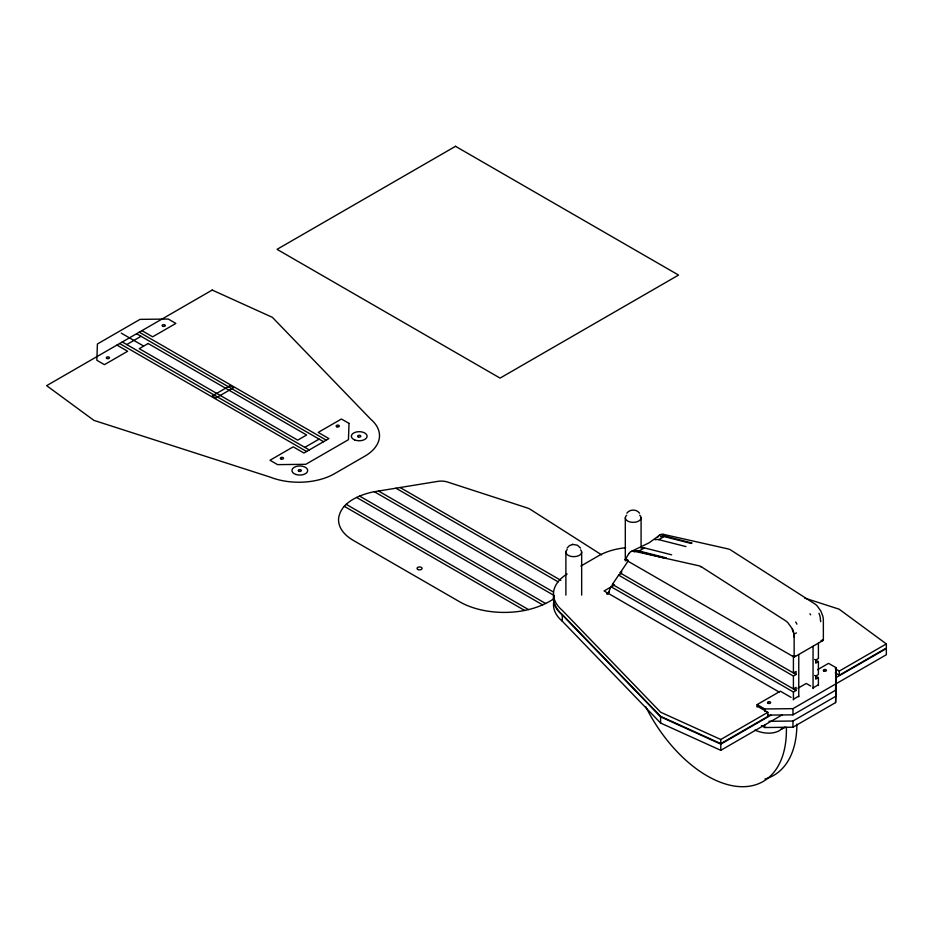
<?xml version="1.0" encoding="UTF-8"?>
<svg xmlns="http://www.w3.org/2000/svg" width="933" height="933" viewBox="0 0 933 933"><rect width="100%" height="100%" fill="white"/><g stroke="black" fill="none" stroke-linecap="round" stroke-linejoin="round"><path stroke-width="1.4" d="M641.088 546.54L641.088 517.803M793.412 699.89L793.412 692.018L610.893 586.647L607.954 594.274M798.765 696.799L798.765 654.558M813.051 688.554L813.051 646.312M818.404 685.463L818.404 677.591L814.626 675.41M767.556 715.121L792.957 714.841L835.595 690.222L836.155 667.736L828.562 663.351L817.565 669.707M835.595 690.222L836.155 667.736M761.48 725.652L764.733 727.53L792.957 727.204L835.595 702.584L836.061 682.828M835.595 702.584L836.155 683.819M628.842 553.596L625.25 559.625L794.146 657.135L823.361 640.271L823.361 620.468A15.418 8.898 60 0 0 822.754 615.967L820.842 611.022L817.098 605.82A12.106 6.986 60 0 0 814.661 603.814L730.679 549.992A12.047 6.963 60 0 0 728.067 548.907L663.643 534.411M657.847 537.105L658.068 536.72A13.354 7.709 60 0 1 663.631 534.352M567.042 548.091L569.387 545.653L572.489 544.464M618.637 575.136L793.412 676.04L793.412 688.927L796.082 687.388L796.082 690.478L612.398 584.42L618.637 575.136L621.506 573.317M793.412 656.062L793.412 672.95L796.082 671.41L796.082 674.501L620.13 572.909L628.317 560.756M613.949 584.548L610.893 586.647M626.859 513.185C629.775 509.045 636.621 509.045 639.548 513.185M601.563 554.832L530.026 509.185A12.63 7.289 0 0 0 527.168 507.914L447.513 482.023A12.63 7.289 0 0 0 437.88 481.358L372.978 491.948C358.773 495.05 340.638 502.689 338.586 518.491A50.499 29.156 0 0 0 353.327 540.405L459.561 601.738A63.129 36.445 0 0 0 501.196 612.375C519.308 612.853 537.921 609.051 553.304 599.161M784.303 727.239L778.798 731.005A63.129 36.445 60 0 1 754.855 730.107M660.412 534.621L649.03 542.854L631.198 551.485M126.76 344.557L141.035 336.312M304.823 447.362L319.109 439.116M580.874 566.039L598.485 555.87A50.499 29.156 0 0 1 625.623 547.753M634.965 551.485A12.63 7.289 60 0 1 639.07 550.983L644.423 547.893L671.655 554.82M655.246 539.799A12.63 7.289 60 0 1 658.71 539.647L664.063 536.557L691.306 543.484M626.498 558.902L625.25 559.625L627.163 560.092M627.769 559.928L626.766 560.511L627.734 560.266M620.13 572.909L621.914 571.882M612.398 584.42L613.401 583.836M614.415 585.073L604.071 590.962L779.137 692.029M607.196 593.283L609.284 592.082M606.753 594.053L608.538 593.026M795.417 633.472L796.42 632.901M792.782 656.354L793.785 655.771M793.412 676.04L796.082 674.501M818.404 677.591L815.722 679.142L815.722 676.04L818.404 674.501L818.404 661.614L815.722 663.153L815.722 660.063L818.404 658.523L818.404 642.93M757.141 707.062L757.141 704.59L780.361 691.19L791.067 697.371M797.913 688.262L806.24 683.457L810.707 686.035M793.412 692.018L796.082 690.478M567.147 573.982A50.499 29.156 0 0 0 562.272 610.345L660.611 712.206L720.789 739.496L767.859 712.322L767.859 716.439L720.789 743.624L660.611 716.334L562.272 614.462A50.499 29.156 0 0 1 553.724 595.312M835.257 668.763L839.28 671.084L886.35 643.91L839.082 609.167L804.631 598.076M793.412 699.237L798.765 696.146M813.051 687.889L818.404 684.799M835.257 672.891L839.28 675.212L886.35 648.038L886.35 643.91M553.724 595.837A50.499 29.156 0 0 0 562.272 614.975L660.611 716.847L720.789 744.137L770.95 715.179M836.19 677.51L886.35 648.552L886.35 654.733L835.828 683.901M553.724 602.018A50.499 29.156 0 0 0 562.272 621.168L660.611 723.04L720.789 750.319L782.286 714.818M757.141 704.59L764.733 708.975L792.957 708.648L835.595 684.029M768.967 721.291L792.957 721.022L835.595 696.403M572.78 544.429L577.375 545.199L580.513 548.091M572.302 544.499L572.909 544.405M634.417 551.286L698.84 565.771A12.047 6.963 60 0 1 701.464 566.856L785.434 620.69A12.106 6.986 60 0 1 787.872 622.696L791.627 627.897L793.54 632.842A15.418 8.898 60 0 1 794.135 637.332L794.146 657.135M692.076 543.041L664.844 536.113A12.63 7.289 60 0 0 661.38 536.265M658.71 539.647L685.942 546.575M639.07 550.983L666.302 557.911M665.532 558.366L638.3 551.426A12.63 7.289 60 0 0 634.195 551.928M822.346 639.676L823.361 640.271M821.005 640.446L822.02 641.041M814.637 659.433L818.404 661.614M794.461 655.771L795.476 656.365M141.933 330.644L152.639 336.825L175.859 323.424L168.267 319.039L140.043 319.366L97.405 343.985L96.845 360.278L104.438 364.663L127.646 351.263L116.928 345.07M139.25 332.183L326.247 440.143M136.58 333.734L323.564 441.694M400.117 487.527L560.838 580.314M395.942 488.204L558.132 581.854M121.278 333.151L143.157 345.781M757.141 706.141L767.859 712.322M122.293 341.979L309.278 449.939M378.541 491.038L553.269 591.919M119.611 343.531L306.607 451.49M374.355 491.726L554.354 595.639M359.613 496.088L545.607 603.476M356.593 497.441L542.656 604.864M346.213 504.333L528.533 609.599M344.265 506.304L524.649 610.45M839.28 671.084L839.28 675.212M820.667 620.457L820.667 621.693M794.123 635.781L794.123 637.017M792.957 708.648L792.957 714.841M792.957 721.022L792.957 727.204M764.733 708.975L764.733 711.447M764.733 725.046L764.733 727.53M720.789 739.496L720.789 743.624M720.789 744.137L720.789 750.319M660.611 716.847L660.611 723.04M625.308 517.803L625.308 560.943M581.667 552.114L581.667 595.114M565.888 552.114L565.888 595.114M562.272 614.975L562.272 621.168M580.676 549.899A7.896 4.56 0 0 1 578.623 555.706A7.896 4.56 0 0 1 568.36 555.427A7.896 4.56 0 0 1 567.276 549.525M639.7 515.226A7.896 4.56 0 0 1 638.429 521.209A7.896 4.56 0 0 1 627.967 521.209A7.896 4.56 0 0 1 626.696 515.226M786.367 727.39A112.053 64.692 60 0 1 734.784 786.111A112.053 64.692 60 0 1 645.659 706.573M796.875 724.113A112.053 64.692 60 0 1 765.013 779.055M628.889 553.642A13.354 7.709 60 0 1 634.405 551.228M700.59 566.716A10.1 5.831 60 0 1 700.858 566.774M792.653 629.122A11.907 6.869 60 0 1 793.843 635.595M818.964 613.261A11.907 6.869 60 0 1 820.387 620.27M660.611 536.708A12.63 7.289 60 0 1 664.063 536.557M809.972 613.739A12.63 7.289 60 0 1 810.614 614.812M795.686 621.984A12.63 7.289 60 0 1 796.899 624.177M640.971 548.056A12.63 7.289 60 0 1 644.423 547.893M785.528 727.192A63.129 36.445 60 0 1 781.026 729.093M349.012 423.395L348.452 439.688L305.814 464.307L277.591 464.634L269.999 460.249L293.219 446.849L303.925 453.03L328.929 438.603L318.211 432.411L341.42 419.01L349.012 423.395M455.526 146.306L277.054 249.344L500.076 378.11L678.548 275.072L455.526 146.306M212.211 290.058L46.65 385.656L93.918 420.386L270.36 477.171A50.499 29.156 0 0 0 334.515 473.696L364.71 456.26A50.499 29.156 0 0 0 370.728 419.22L272.389 317.348L212.211 290.058M148.16 343.519L139.239 348.674L297.697 440.154L306.619 435L148.16 343.519M230.066 385.656L212.211 395.965L215.791 398.018L233.647 387.708L230.066 385.656M768.291 703.377A1.574 0.91 0 0 0 770.658 702.596A1.574 0.91 0 0 0 768.291 701.803A1.574 0.91 0 0 0 768.291 703.377M823.967 671.107A1.574 0.91 0 0 0 826.463 670.465A1.574 0.91 0 0 0 824.247 669.544A1.574 0.91 0 0 0 823.967 671.107M418.101 569.585A2.531 1.458 0 0 0 422.089 568.547A2.531 1.458 0 0 0 418.555 567.066A2.531 1.458 0 0 0 418.101 569.585M281.148 459.036A1.574 0.91 0 0 0 283.515 458.255A1.574 0.91 0 0 0 281.148 457.462A1.574 0.91 0 0 0 281.148 459.036M336.953 426.824A1.574 0.91 0 0 0 339.32 426.031A1.574 0.91 0 0 0 336.953 425.238A1.574 0.91 0 0 0 336.953 426.824M298.922 471.282A1.574 0.91 0 0 0 301.371 470.594A1.574 0.91 0 0 0 299.108 469.707A1.574 0.91 0 0 0 298.922 471.282M358.435 437.006A1.574 0.91 0 0 0 360.803 436.212A1.574 0.91 0 0 0 358.435 435.431A1.574 0.91 0 0 0 358.435 437.006M354.598 439.909A7.896 4.56 0 0 0 367.066 436.691A7.896 4.56 0 0 0 356.009 432.061A7.896 4.56 0 0 0 354.598 439.909M295.854 474.465A7.896 4.56 0 0 0 307.692 470.524A7.896 4.56 0 0 0 295.854 466.582A7.896 4.56 0 0 0 295.854 474.465M162.82 326.305A1.574 0.91 0 0 0 165.281 325.617A1.574 0.91 0 0 0 163.007 324.731A1.574 0.91 0 0 0 162.82 326.305M107.003 358.529A1.574 0.91 0 0 0 109.464 357.829A1.574 0.91 0 0 0 107.202 356.954A1.574 0.91 0 0 0 107.003 358.529"/></g></svg>
